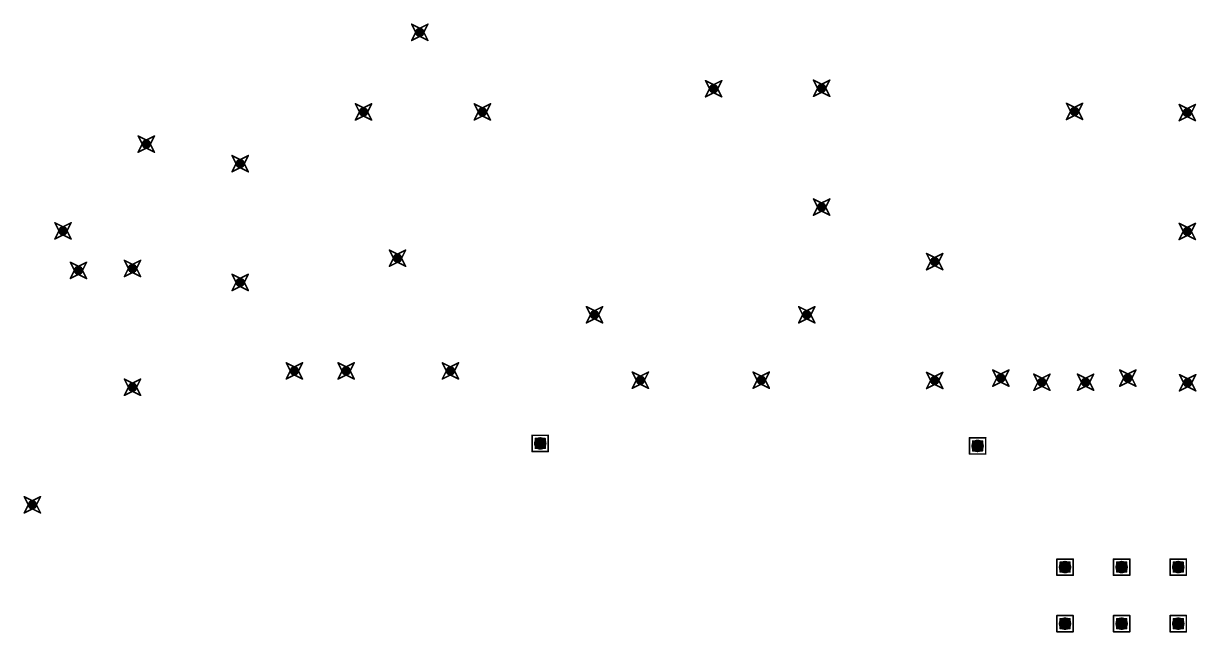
# Model space of a CAD drawing. Header units: millimetres. Extents: x -25 to 478, y -31 to 252.
# Drawn here: x 298.75 to 335.59, y 120.31 to 139.45 of the extents above; entities that cross this region are included whole.
import ezdxf

# ---------------------------------------------------------------- set-up
doc = ezdxf.new("R2010")
doc.units = ezdxf.units.MM
doc.layers.add('DrillDrawing', color=1, linetype='Continuous')
doc.layers.add('ViaHoleLayer', color=16, linetype='Continuous')

msp = doc.modelspace()

# ---------------------------------------------------------------- hatches: boundary and pattern name
at = {"layer": 'ViaHoleLayer'}
h = msp.add_hatch(color=16, dxfattribs=at)
edge = h.paths.add_edge_path()
edge.add_arc((311.195, 139.173), 0.15, 0, 360)
h = msp.add_hatch(color=16, dxfattribs=at)
edge = h.paths.add_edge_path()
edge.add_arc((320.425, 137.4), 0.15, 0, 360)
h = msp.add_hatch(color=16, dxfattribs=at)
edge = h.paths.add_edge_path()
edge.add_arc((323.817, 137.415), 0.15, 0, 360)
h = msp.add_hatch(color=16, dxfattribs=at)
edge = h.paths.add_edge_path()
edge.add_arc((309.428, 136.671), 0.15, 0, 360)
h = msp.add_hatch(color=16, dxfattribs=at)
edge = h.paths.add_edge_path()
edge.add_arc((313.162, 136.671), 0.15, 0, 360)
h = msp.add_hatch(color=16, dxfattribs=at)
edge = h.paths.add_edge_path()
edge.add_arc((331.762, 136.688), 0.15, 0, 360)
h = msp.add_hatch(color=16, dxfattribs=at)
edge = h.paths.add_edge_path()
edge.add_arc((335.303, 136.649), 0.15, 0, 360)
h = msp.add_hatch(color=16, dxfattribs=at)
edge = h.paths.add_edge_path()
edge.add_arc((302.606, 135.66), 0.15, 0, 360)
h = msp.add_hatch(color=16, dxfattribs=at)
edge = h.paths.add_edge_path()
edge.add_arc((305.554, 135.045), 0.15, 0, 360)
h = msp.add_hatch(color=16, dxfattribs=at)
edge = h.paths.add_edge_path()
edge.add_arc((323.817, 133.681), 0.15, 0, 360)
h = msp.add_hatch(color=16, dxfattribs=at)
edge = h.paths.add_edge_path()
edge.add_arc((299.989, 132.932), 0.15, 0, 360)
h = msp.add_hatch(color=16, dxfattribs=at)
edge = h.paths.add_edge_path()
edge.add_arc((335.303, 132.915), 0.15, 0, 360)
h = msp.add_hatch(color=16, dxfattribs=at)
edge = h.paths.add_edge_path()
edge.add_arc((310.496, 132.073), 0.15, 0, 360)
h = msp.add_hatch(color=16, dxfattribs=at)
edge = h.paths.add_edge_path()
edge.add_arc((327.368, 131.965), 0.15, 0, 360)
h = msp.add_hatch(color=16, dxfattribs=at)
edge = h.paths.add_edge_path()
edge.add_arc((300.474, 131.69), 0.15, 0, 360)
h = msp.add_hatch(color=16, dxfattribs=at)
edge = h.paths.add_edge_path()
edge.add_arc((302.172, 131.751), 0.15, 0, 360)
h = msp.add_hatch(color=16, dxfattribs=at)
edge = h.paths.add_edge_path()
edge.add_arc((305.554, 131.312), 0.15, 0, 360)
h = msp.add_hatch(color=16, dxfattribs=at)
edge = h.paths.add_edge_path()
edge.add_arc((316.684, 130.295), 0.15, 0, 360)
h = msp.add_hatch(color=16, dxfattribs=at)
edge = h.paths.add_edge_path()
edge.add_arc((323.35, 130.295), 0.15, 0, 360)
h = msp.add_hatch(color=16, dxfattribs=at)
edge = h.paths.add_edge_path()
edge.add_arc((307.256, 128.53), 0.15, 0, 360)
h = msp.add_hatch(color=16, dxfattribs=at)
edge = h.paths.add_edge_path()
edge.add_arc((308.882, 128.53), 0.15, 0, 360)
h = msp.add_hatch(color=16, dxfattribs=at)
edge = h.paths.add_edge_path()
edge.add_arc((312.158, 128.53), 0.15, 0, 360)
h = msp.add_hatch(color=16, dxfattribs=at)
edge = h.paths.add_edge_path()
edge.add_arc((318.124, 128.239), 0.15, 0, 360)
h = msp.add_hatch(color=16, dxfattribs=at)
edge = h.paths.add_edge_path()
edge.add_arc((321.921, 128.239), 0.15, 0, 360)
h = msp.add_hatch(color=16, dxfattribs=at)
edge = h.paths.add_edge_path()
edge.add_arc((327.368, 128.232), 0.15, 0, 360)
h = msp.add_hatch(color=16, dxfattribs=at)
edge = h.paths.add_edge_path()
edge.add_arc((329.446, 128.305), 0.15, 0, 360)
h = msp.add_hatch(color=16, dxfattribs=at)
edge = h.paths.add_edge_path()
edge.add_arc((330.736, 128.174), 0.15, 0, 360)
h = msp.add_hatch(color=16, dxfattribs=at)
edge = h.paths.add_edge_path()
edge.add_arc((332.108, 128.174), 0.15, 0, 360)
h = msp.add_hatch(color=16, dxfattribs=at)
edge = h.paths.add_edge_path()
edge.add_arc((333.434, 128.305), 0.15, 0, 360)
h = msp.add_hatch(color=16, dxfattribs=at)
edge = h.paths.add_edge_path()
edge.add_arc((335.313, 128.158), 0.15, 0, 360)
h = msp.add_hatch(color=16, dxfattribs=at)
edge = h.paths.add_edge_path()
edge.add_arc((302.172, 128.017), 0.15, 0, 360)
h = msp.add_hatch(color=16, dxfattribs=at)
edge = h.paths.add_edge_path()
edge.add_arc((314.978, 126.251), 0.2, 0, 360)
h = msp.add_hatch(color=16, dxfattribs=at)
edge = h.paths.add_edge_path()
edge.add_arc((328.716, 126.173), 0.2, 0, 360)
h = msp.add_hatch(color=16, dxfattribs=at)
edge = h.paths.add_edge_path()
edge.add_arc((299.027, 124.321), 0.15, 0, 360)
h = msp.add_hatch(color=16, dxfattribs=at)
edge = h.paths.add_edge_path()
edge.add_arc((331.462, 122.363), 0.2, 0, 360)
h = msp.add_hatch(color=16, dxfattribs=at)
edge = h.paths.add_edge_path()
edge.add_arc((333.24, 122.363), 0.2, 0, 360)
h = msp.add_hatch(color=16, dxfattribs=at)
edge = h.paths.add_edge_path()
edge.add_arc((335.018, 122.363), 0.2, 0, 360)
h = msp.add_hatch(color=16, dxfattribs=at)
edge = h.paths.add_edge_path()
edge.add_arc((331.462, 120.585), 0.2, 0, 360)
h = msp.add_hatch(color=16, dxfattribs=at)
edge = h.paths.add_edge_path()
edge.add_arc((333.24, 120.585), 0.2, 0, 360)
h = msp.add_hatch(color=16, dxfattribs=at)
edge = h.paths.add_edge_path()
edge.add_arc((335.018, 120.585), 0.2, 0, 360)

# ---------------------------------------------------------------- linework, layer by layer
at = {"layer": 'DrillDrawing', "const_width": 0.0508}
for points in [[(310.941, 139.427), (311.195, 139.3)], [(310.941, 139.427), (311.068, 139.173)], [(311.195, 139.3), (311.449, 139.427)], [(311.322, 139.173), (311.449, 139.427)], [(310.941, 138.919), (311.068, 139.173)], [(310.941, 138.919), (311.195, 139.046)], [(311.195, 139.046), (311.449, 138.919)], [(311.322, 139.173), (311.449, 138.919)], [(320.171, 137.654), (320.425, 137.527)], [(320.171, 137.654), (320.298, 137.4)], [(320.425, 137.527), (320.679, 137.654)], [(320.552, 137.4), (320.679, 137.654)], [(323.563, 137.669), (323.817, 137.542)], [(323.563, 137.669), (323.69, 137.415)], [(323.563, 137.161), (323.69, 137.415)], [(323.817, 137.542), (324.071, 137.669)], [(323.944, 137.415), (324.071, 137.669)], [(323.944, 137.415), (324.071, 137.161)], [(320.171, 137.146), (320.298, 137.4)], [(320.171, 137.146), (320.425, 137.273)], [(320.425, 137.273), (320.679, 137.146)], [(320.552, 137.4), (320.679, 137.146)], [(323.563, 137.161), (323.817, 137.288)], [(323.817, 137.288), (324.071, 137.161)], [(309.174, 136.925), (309.428, 136.798)], [(309.174, 136.925), (309.301, 136.671)], [(309.428, 136.798), (309.682, 136.925)], [(309.555, 136.671), (309.682, 136.925)], [(312.908, 136.925), (313.162, 136.798)], [(312.908, 136.925), (313.035, 136.671)], [(313.162, 136.798), (313.416, 136.925)], [(313.289, 136.671), (313.416, 136.925)], [(331.508, 136.942), (331.762, 136.815)], [(331.508, 136.942), (331.635, 136.688)], [(331.508, 136.434), (331.635, 136.688)], [(331.762, 136.815), (332.016, 136.942)], [(331.889, 136.688), (332.016, 136.942)], [(331.889, 136.688), (332.016, 136.434)], [(335.049, 136.903), (335.303, 136.776)], [(335.049, 136.903), (335.176, 136.649)], [(335.303, 136.776), (335.557, 136.903)], [(335.43, 136.649), (335.557, 136.903)], [(309.174, 136.417), (309.301, 136.671)], [(309.174, 136.417), (309.428, 136.544)], [(309.428, 136.544), (309.682, 136.417)], [(309.555, 136.671), (309.682, 136.417)], [(312.908, 136.417), (313.035, 136.671)], [(312.908, 136.417), (313.162, 136.544)], [(313.162, 136.544), (313.416, 136.417)], [(313.289, 136.671), (313.416, 136.417)], [(331.508, 136.434), (331.762, 136.561)], [(331.762, 136.561), (332.016, 136.434)], [(335.049, 136.395), (335.176, 136.649)], [(335.049, 136.395), (335.303, 136.522)], [(335.303, 136.522), (335.557, 136.395)], [(335.43, 136.649), (335.557, 136.395)], [(302.352, 135.914), (302.606, 135.787)], [(302.352, 135.914), (302.479, 135.66)], [(302.352, 135.406), (302.479, 135.66)], [(302.606, 135.787), (302.86, 135.914)], [(302.733, 135.66), (302.86, 135.914)], [(302.733, 135.66), (302.86, 135.406)], [(302.352, 135.406), (302.606, 135.533)], [(302.606, 135.533), (302.86, 135.406)], [(305.3, 135.299), (305.554, 135.172)], [(305.3, 135.299), (305.427, 135.045)], [(305.554, 135.172), (305.808, 135.299)], [(305.681, 135.045), (305.808, 135.299)], [(305.3, 134.791), (305.427, 135.045)], [(305.3, 134.791), (305.554, 134.918)], [(305.554, 134.918), (305.808, 134.791)], [(305.681, 135.045), (305.808, 134.791)], [(323.563, 133.935), (323.817, 133.808)], [(323.563, 133.935), (323.69, 133.681)], [(323.817, 133.808), (324.071, 133.935)], [(323.944, 133.681), (324.071, 133.935)], [(323.563, 133.427), (323.69, 133.681)], [(323.563, 133.427), (323.817, 133.554)], [(323.817, 133.554), (324.071, 133.427)], [(323.944, 133.681), (324.071, 133.427)], [(299.735, 133.186), (299.989, 133.059)], [(299.735, 133.186), (299.862, 132.932)], [(299.989, 133.059), (300.243, 133.186)], [(300.116, 132.932), (300.243, 133.186)], [(335.049, 133.169), (335.303, 133.042)], [(335.049, 133.169), (335.176, 132.915)], [(335.303, 133.042), (335.557, 133.169)], [(335.43, 132.915), (335.557, 133.169)], [(299.735, 132.678), (299.862, 132.932)], [(299.735, 132.678), (299.989, 132.805)], [(299.989, 132.805), (300.243, 132.678)], [(300.116, 132.932), (300.243, 132.678)], [(335.049, 132.661), (335.176, 132.915)], [(335.049, 132.661), (335.303, 132.788)], [(335.303, 132.788), (335.557, 132.661)], [(335.43, 132.915), (335.557, 132.661)], [(310.242, 132.327), (310.496, 132.2)], [(310.242, 132.327), (310.369, 132.073)], [(310.496, 132.2), (310.75, 132.327)], [(310.623, 132.073), (310.75, 132.327)], [(300.22, 131.944), (300.474, 131.817)], [(300.22, 131.944), (300.347, 131.69)], [(300.474, 131.817), (300.728, 131.944)], [(300.601, 131.69), (300.728, 131.944)], [(301.918, 132.005), (302.172, 131.878)], [(301.918, 132.005), (302.045, 131.751)], [(302.172, 131.878), (302.426, 132.005)], [(302.299, 131.751), (302.426, 132.005)], [(310.242, 131.819), (310.369, 132.073)], [(310.242, 131.819), (310.496, 131.946)], [(310.496, 131.946), (310.75, 131.819)], [(310.623, 132.073), (310.75, 131.819)], [(327.114, 132.219), (327.368, 132.092)], [(327.114, 132.219), (327.241, 131.965)], [(327.114, 131.711), (327.241, 131.965)], [(327.368, 132.092), (327.622, 132.219)], [(327.495, 131.965), (327.622, 132.219)], [(327.495, 131.965), (327.622, 131.711)], [(300.22, 131.436), (300.347, 131.69)], [(300.22, 131.436), (300.474, 131.563)], [(300.474, 131.563), (300.728, 131.436)], [(300.601, 131.69), (300.728, 131.436)], [(301.918, 131.497), (302.045, 131.751)], [(301.918, 131.497), (302.172, 131.624)], [(302.172, 131.624), (302.426, 131.497)], [(302.299, 131.751), (302.426, 131.497)], [(305.3, 131.566), (305.554, 131.439)], [(305.3, 131.566), (305.427, 131.312)], [(305.554, 131.439), (305.808, 131.566)], [(305.681, 131.312), (305.808, 131.566)], [(327.114, 131.711), (327.368, 131.838)], [(327.368, 131.838), (327.622, 131.711)], [(305.3, 131.058), (305.427, 131.312)], [(305.3, 131.058), (305.554, 131.185)], [(305.554, 131.185), (305.808, 131.058)], [(305.681, 131.312), (305.808, 131.058)], [(316.43, 130.549), (316.684, 130.422)], [(316.43, 130.549), (316.557, 130.295)], [(316.684, 130.422), (316.938, 130.549)], [(316.811, 130.295), (316.938, 130.549)], [(323.096, 130.549), (323.35, 130.422)], [(323.096, 130.549), (323.223, 130.295)], [(323.35, 130.422), (323.604, 130.549)], [(323.477, 130.295), (323.604, 130.549)], [(316.43, 130.041), (316.557, 130.295)], [(316.43, 130.041), (316.684, 130.168)], [(316.684, 130.168), (316.938, 130.041)], [(316.811, 130.295), (316.938, 130.041)], [(323.096, 130.041), (323.223, 130.295)], [(323.096, 130.041), (323.35, 130.168)], [(323.35, 130.168), (323.604, 130.041)], [(323.477, 130.295), (323.604, 130.041)], [(307.002, 128.784), (307.256, 128.657)], [(307.002, 128.784), (307.129, 128.53)], [(307.256, 128.657), (307.51, 128.784)], [(307.383, 128.53), (307.51, 128.784)], [(308.628, 128.784), (308.882, 128.657)], [(308.628, 128.784), (308.755, 128.53)], [(308.882, 128.657), (309.136, 128.784)], [(309.009, 128.53), (309.136, 128.784)], [(311.904, 128.784), (312.158, 128.657)], [(311.904, 128.784), (312.031, 128.53)], [(312.158, 128.657), (312.412, 128.784)], [(312.285, 128.53), (312.412, 128.784)], [(301.918, 128.271), (302.172, 128.144)], [(301.918, 128.271), (302.045, 128.017)], [(302.172, 128.144), (302.426, 128.271)], [(302.299, 128.017), (302.426, 128.271)], [(307.002, 128.276), (307.129, 128.53)], [(307.002, 128.276), (307.256, 128.403)], [(307.256, 128.403), (307.51, 128.276)], [(307.383, 128.53), (307.51, 128.276)], [(308.628, 128.276), (308.755, 128.53)], [(308.628, 128.276), (308.882, 128.403)], [(308.882, 128.403), (309.136, 128.276)], [(309.009, 128.53), (309.136, 128.276)], [(311.904, 128.276), (312.031, 128.53)], [(311.904, 128.276), (312.158, 128.403)], [(312.158, 128.403), (312.412, 128.276)], [(312.285, 128.53), (312.412, 128.276)], [(317.87, 128.493), (318.124, 128.366)], [(317.87, 128.493), (317.997, 128.239)], [(317.87, 127.985), (317.997, 128.239)], [(318.124, 128.366), (318.378, 128.493)], [(318.251, 128.239), (318.378, 128.493)], [(318.251, 128.239), (318.378, 127.985)], [(321.667, 128.493), (321.921, 128.366)], [(321.667, 128.493), (321.794, 128.239)], [(321.667, 127.985), (321.794, 128.239)], [(321.921, 128.366), (322.175, 128.493)], [(322.048, 128.239), (322.175, 128.493)], [(322.048, 128.239), (322.175, 127.985)], [(327.114, 128.486), (327.368, 128.359)], [(327.114, 128.486), (327.241, 128.232)], [(327.114, 127.978), (327.241, 128.232)], [(327.368, 128.359), (327.622, 128.486)], [(327.495, 128.232), (327.622, 128.486)], [(327.495, 128.232), (327.622, 127.978)], [(329.192, 128.559), (329.446, 128.432)], [(329.192, 128.559), (329.319, 128.305)], [(329.192, 128.051), (329.319, 128.305)], [(329.446, 128.432), (329.7, 128.559)], [(329.573, 128.305), (329.7, 128.559)], [(329.573, 128.305), (329.7, 128.051)], [(330.482, 128.428), (330.736, 128.301)], [(330.482, 128.428), (330.609, 128.174)], [(330.736, 128.301), (330.99, 128.428)], [(330.863, 128.174), (330.99, 128.428)], [(331.854, 128.428), (332.108, 128.301)], [(331.854, 128.428), (331.981, 128.174)], [(332.108, 128.301), (332.362, 128.428)], [(332.235, 128.174), (332.362, 128.428)], [(333.18, 128.559), (333.434, 128.432)], [(333.18, 128.559), (333.307, 128.305)], [(333.18, 128.051), (333.307, 128.305)], [(333.434, 128.432), (333.688, 128.559)], [(333.561, 128.305), (333.688, 128.559)], [(333.561, 128.305), (333.688, 128.051)], [(335.059, 128.412), (335.313, 128.285)], [(335.059, 128.412), (335.186, 128.158)], [(335.313, 128.285), (335.567, 128.412)], [(335.44, 128.158), (335.567, 128.412)], [(301.918, 127.763), (302.045, 128.017)], [(301.918, 127.763), (302.172, 127.89)], [(302.172, 127.89), (302.426, 127.763)], [(302.299, 128.017), (302.426, 127.763)], [(317.87, 127.985), (318.124, 128.112)], [(318.124, 128.112), (318.378, 127.985)], [(321.667, 127.985), (321.921, 128.112)], [(321.921, 128.112), (322.175, 127.985)], [(327.114, 127.978), (327.368, 128.105)], [(327.368, 128.105), (327.622, 127.978)], [(329.192, 128.051), (329.446, 128.178)], [(329.446, 128.178), (329.7, 128.051)], [(330.482, 127.92), (330.609, 128.174)], [(330.482, 127.92), (330.736, 128.047)], [(330.736, 128.047), (330.99, 127.92)], [(330.863, 128.174), (330.99, 127.92)], [(331.854, 127.92), (331.981, 128.174)], [(331.854, 127.92), (332.108, 128.047)], [(332.108, 128.047), (332.362, 127.92)], [(332.235, 128.174), (332.362, 127.92)], [(333.18, 128.051), (333.434, 128.178)], [(333.434, 128.178), (333.688, 128.051)], [(335.059, 127.904), (335.186, 128.158)], [(335.059, 127.904), (335.313, 128.031)], [(335.313, 128.031), (335.567, 127.904)], [(335.44, 128.158), (335.567, 127.904)], [(314.724, 126.505), (315.232, 126.505)], [(314.724, 125.997), (314.724, 126.505)], [(314.825, 126.404), (315.13, 126.404)], [(314.825, 126.099), (314.825, 126.404)], [(315.13, 126.099), (315.13, 126.404)], [(315.232, 125.997), (315.232, 126.505)], [(328.462, 126.427), (328.97, 126.427)], [(328.462, 125.919), (328.462, 126.427)], [(328.97, 125.919), (328.97, 126.427)], [(314.724, 125.997), (315.232, 125.997)], [(314.825, 126.099), (315.13, 126.099)], [(328.564, 126.326), (328.869, 126.326)], [(328.564, 126.021), (328.564, 126.326)], [(328.564, 126.021), (328.869, 126.021)], [(328.869, 126.021), (328.869, 126.326)], [(328.462, 125.919), (328.97, 125.919)], [(298.773, 124.575), (299.027, 124.448)], [(298.773, 124.575), (298.9, 124.321)], [(299.027, 124.448), (299.281, 124.575)], [(299.154, 124.321), (299.281, 124.575)], [(298.773, 124.067), (298.9, 124.321)], [(298.773, 124.067), (299.027, 124.194)], [(299.027, 124.194), (299.281, 124.067)], [(299.154, 124.321), (299.281, 124.067)], [(331.208, 122.617), (331.716, 122.617)], [(331.208, 122.109), (331.208, 122.617)], [(331.31, 122.516), (331.615, 122.516)], [(331.31, 122.211), (331.31, 122.516)], [(331.615, 122.211), (331.615, 122.516)], [(331.716, 122.109), (331.716, 122.617)], [(332.986, 122.617), (333.494, 122.617)], [(332.986, 122.109), (332.986, 122.617)], [(333.088, 122.516), (333.393, 122.516)], [(333.088, 122.211), (333.088, 122.516)], [(333.393, 122.211), (333.393, 122.516)], [(333.494, 122.109), (333.494, 122.617)], [(334.764, 122.617), (335.272, 122.617)], [(334.764, 122.109), (334.764, 122.617)], [(334.866, 122.516), (335.171, 122.516)], [(334.866, 122.211), (334.866, 122.516)], [(335.171, 122.211), (335.171, 122.516)], [(335.272, 122.109), (335.272, 122.617)], [(331.208, 122.109), (331.716, 122.109)], [(331.31, 122.211), (331.615, 122.211)], [(332.986, 122.109), (333.494, 122.109)], [(333.088, 122.211), (333.393, 122.211)], [(334.764, 122.109), (335.272, 122.109)], [(334.866, 122.211), (335.171, 122.211)], [(331.208, 120.839), (331.716, 120.839)], [(331.208, 120.331), (331.208, 120.839)], [(331.716, 120.331), (331.716, 120.839)], [(332.986, 120.839), (333.494, 120.839)], [(332.986, 120.331), (332.986, 120.839)], [(333.494, 120.331), (333.494, 120.839)], [(334.764, 120.839), (335.272, 120.839)], [(334.764, 120.331), (334.764, 120.839)], [(335.272, 120.331), (335.272, 120.839)], [(331.31, 120.738), (331.615, 120.738)], [(331.31, 120.433), (331.31, 120.738)], [(331.615, 120.433), (331.615, 120.738)], [(333.088, 120.738), (333.393, 120.738)], [(333.088, 120.433), (333.088, 120.738)], [(333.393, 120.433), (333.393, 120.738)], [(334.866, 120.738), (335.171, 120.738)], [(334.866, 120.433), (334.866, 120.738)], [(335.171, 120.433), (335.171, 120.738)], [(331.208, 120.331), (331.716, 120.331)], [(331.31, 120.433), (331.615, 120.433)], [(332.986, 120.331), (333.494, 120.331)], [(333.088, 120.433), (333.393, 120.433)], [(334.764, 120.331), (335.272, 120.331)], [(334.866, 120.433), (335.171, 120.433)]]:
    msp.add_lwpolyline(points, dxfattribs=at)
at = {"layer": 'DrillDrawing', "const_width": 0.0254}
for points in [[(310.928, 139.427, 1), (310.954, 139.427, 1)], [(310.928, 139.427, 1), (310.954, 139.427, 1)], [(311.182, 139.3, 1), (311.208, 139.3, 1)], [(311.182, 139.3, 1), (311.208, 139.3, 1)], [(311.436, 139.427, 1), (311.462, 139.427, 1)], [(311.436, 139.427, 1), (311.462, 139.427, 1)], [(310.928, 138.919, 1), (310.954, 138.919, 1)], [(310.928, 138.919, 1), (310.954, 138.919, 1)], [(311.055, 139.173, 1), (311.081, 139.173, 1)], [(311.055, 139.173, 1), (311.081, 139.173, 1)], [(311.182, 139.046, 1), (311.208, 139.046, 1)], [(311.182, 139.046, 1), (311.208, 139.046, 1)], [(311.309, 139.173, 1), (311.335, 139.173, 1)], [(311.309, 139.173, 1), (311.335, 139.173, 1)], [(311.436, 138.919, 1), (311.462, 138.919, 1)], [(311.436, 138.919, 1), (311.462, 138.919, 1)], [(320.159, 137.654, 1), (320.184, 137.654, 1)], [(320.159, 137.654, 1), (320.184, 137.654, 1)], [(320.413, 137.527, 1), (320.438, 137.527, 1)], [(320.413, 137.527, 1), (320.438, 137.527, 1)], [(320.667, 137.654, 1), (320.692, 137.654, 1)], [(320.667, 137.654, 1), (320.692, 137.654, 1)], [(323.55, 137.669, 1), (323.576, 137.669, 1)], [(323.55, 137.669, 1), (323.576, 137.669, 1)], [(323.677, 137.415, 1), (323.703, 137.415, 1)], [(323.677, 137.415, 1), (323.703, 137.415, 1)], [(323.804, 137.542, 1), (323.83, 137.542, 1)], [(323.804, 137.542, 1), (323.83, 137.542, 1)], [(323.931, 137.415, 1), (323.957, 137.415, 1)], [(323.931, 137.415, 1), (323.957, 137.415, 1)], [(324.058, 137.669, 1), (324.084, 137.669, 1)], [(324.058, 137.669, 1), (324.084, 137.669, 1)], [(320.159, 137.146, 1), (320.184, 137.146, 1)], [(320.159, 137.146, 1), (320.184, 137.146, 1)], [(320.286, 137.4, 1), (320.311, 137.4, 1)], [(320.286, 137.4, 1), (320.311, 137.4, 1)], [(320.413, 137.273, 1), (320.438, 137.273, 1)], [(320.413, 137.273, 1), (320.438, 137.273, 1)], [(320.54, 137.4, 1), (320.565, 137.4, 1)], [(320.54, 137.4, 1), (320.565, 137.4, 1)], [(320.667, 137.146, 1), (320.692, 137.146, 1)], [(320.667, 137.146, 1), (320.692, 137.146, 1)], [(323.55, 137.161, 1), (323.576, 137.161, 1)], [(323.55, 137.161, 1), (323.576, 137.161, 1)], [(323.804, 137.288, 1), (323.83, 137.288, 1)], [(323.804, 137.288, 1), (323.83, 137.288, 1)], [(324.058, 137.161, 1), (324.084, 137.161, 1)], [(324.058, 137.161, 1), (324.084, 137.161, 1)], [(309.161, 136.925, 1), (309.187, 136.925, 1)], [(309.161, 136.925, 1), (309.187, 136.925, 1)], [(309.415, 136.798, 1), (309.441, 136.798, 1)], [(309.415, 136.798, 1), (309.441, 136.798, 1)], [(309.669, 136.925, 1), (309.695, 136.925, 1)], [(309.669, 136.925, 1), (309.695, 136.925, 1)], [(312.895, 136.925, 1), (312.92, 136.925, 1)], [(312.895, 136.925, 1), (312.92, 136.925, 1)], [(313.149, 136.798, 1), (313.174, 136.798, 1)], [(313.149, 136.798, 1), (313.174, 136.798, 1)], [(313.403, 136.925, 1), (313.428, 136.925, 1)], [(313.403, 136.925, 1), (313.428, 136.925, 1)], [(331.495, 136.942, 1), (331.52, 136.942, 1)], [(331.495, 136.942, 1), (331.52, 136.942, 1)], [(331.622, 136.688, 1), (331.647, 136.688, 1)], [(331.622, 136.688, 1), (331.647, 136.688, 1)], [(331.749, 136.815, 1), (331.774, 136.815, 1)], [(331.749, 136.815, 1), (331.774, 136.815, 1)], [(331.876, 136.688, 1), (331.901, 136.688, 1)], [(331.876, 136.688, 1), (331.901, 136.688, 1)], [(332.003, 136.942, 1), (332.028, 136.942, 1)], [(332.003, 136.942, 1), (332.028, 136.942, 1)], [(335.036, 136.903, 1), (335.061, 136.903, 1)], [(335.036, 136.903, 1), (335.061, 136.903, 1)], [(335.29, 136.776, 1), (335.315, 136.776, 1)], [(335.29, 136.776, 1), (335.315, 136.776, 1)], [(335.544, 136.903, 1), (335.569, 136.903, 1)], [(335.544, 136.903, 1), (335.569, 136.903, 1)], [(309.161, 136.417, 1), (309.187, 136.417, 1)], [(309.161, 136.417, 1), (309.187, 136.417, 1)], [(309.288, 136.671, 1), (309.314, 136.671, 1)], [(309.288, 136.671, 1), (309.314, 136.671, 1)], [(309.415, 136.544, 1), (309.441, 136.544, 1)], [(309.415, 136.544, 1), (309.441, 136.544, 1)], [(309.542, 136.671, 1), (309.568, 136.671, 1)], [(309.542, 136.671, 1), (309.568, 136.671, 1)], [(309.669, 136.417, 1), (309.695, 136.417, 1)], [(309.669, 136.417, 1), (309.695, 136.417, 1)], [(312.895, 136.417, 1), (312.92, 136.417, 1)], [(312.895, 136.417, 1), (312.92, 136.417, 1)], [(313.022, 136.671, 1), (313.047, 136.671, 1)], [(313.022, 136.671, 1), (313.047, 136.671, 1)], [(313.149, 136.544, 1), (313.174, 136.544, 1)], [(313.149, 136.544, 1), (313.174, 136.544, 1)], [(313.276, 136.671, 1), (313.301, 136.671, 1)], [(313.276, 136.671, 1), (313.301, 136.671, 1)], [(313.403, 136.417, 1), (313.428, 136.417, 1)], [(313.403, 136.417, 1), (313.428, 136.417, 1)], [(331.495, 136.434, 1), (331.52, 136.434, 1)], [(331.495, 136.434, 1), (331.52, 136.434, 1)], [(331.749, 136.561, 1), (331.774, 136.561, 1)], [(331.749, 136.561, 1), (331.774, 136.561, 1)], [(332.003, 136.434, 1), (332.028, 136.434, 1)], [(332.003, 136.434, 1), (332.028, 136.434, 1)], [(335.036, 136.395, 1), (335.061, 136.395, 1)], [(335.036, 136.395, 1), (335.061, 136.395, 1)], [(335.163, 136.649, 1), (335.188, 136.649, 1)], [(335.163, 136.649, 1), (335.188, 136.649, 1)], [(335.29, 136.522, 1), (335.315, 136.522, 1)], [(335.29, 136.522, 1), (335.315, 136.522, 1)], [(335.417, 136.649, 1), (335.442, 136.649, 1)], [(335.417, 136.649, 1), (335.442, 136.649, 1)], [(335.544, 136.395, 1), (335.569, 136.395, 1)], [(335.544, 136.395, 1), (335.569, 136.395, 1)], [(302.339, 135.914, 1), (302.365, 135.914, 1)], [(302.339, 135.914, 1), (302.365, 135.914, 1)], [(302.466, 135.66, 1), (302.492, 135.66, 1)], [(302.466, 135.66, 1), (302.492, 135.66, 1)], [(302.593, 135.787, 1), (302.619, 135.787, 1)], [(302.593, 135.787, 1), (302.619, 135.787, 1)], [(302.72, 135.66, 1), (302.746, 135.66, 1)], [(302.72, 135.66, 1), (302.746, 135.66, 1)], [(302.847, 135.914, 1), (302.873, 135.914, 1)], [(302.847, 135.914, 1), (302.873, 135.914, 1)], [(302.339, 135.406, 1), (302.365, 135.406, 1)], [(302.339, 135.406, 1), (302.365, 135.406, 1)], [(302.593, 135.533, 1), (302.619, 135.533, 1)], [(302.593, 135.533, 1), (302.619, 135.533, 1)], [(302.847, 135.406, 1), (302.873, 135.406, 1)], [(302.847, 135.406, 1), (302.873, 135.406, 1)], [(305.288, 135.299, 1), (305.313, 135.299, 1)], [(305.288, 135.299, 1), (305.313, 135.299, 1)], [(305.796, 135.299, 1), (305.821, 135.299, 1)], [(305.796, 135.299, 1), (305.821, 135.299, 1)], [(305.415, 135.045, 1), (305.44, 135.045, 1)], [(305.415, 135.045, 1), (305.44, 135.045, 1)], [(305.542, 135.172, 1), (305.567, 135.172, 1)], [(305.542, 135.172, 1), (305.567, 135.172, 1)], [(305.542, 134.918, 1), (305.567, 134.918, 1)], [(305.542, 134.918, 1), (305.567, 134.918, 1)], [(305.669, 135.045, 1), (305.694, 135.045, 1)], [(305.669, 135.045, 1), (305.694, 135.045, 1)], [(305.288, 134.791, 1), (305.313, 134.791, 1)], [(305.288, 134.791, 1), (305.313, 134.791, 1)], [(305.796, 134.791, 1), (305.821, 134.791, 1)], [(305.796, 134.791, 1), (305.821, 134.791, 1)], [(323.55, 133.935, 1), (323.576, 133.935, 1)], [(323.55, 133.935, 1), (323.576, 133.935, 1)], [(323.804, 133.808, 1), (323.83, 133.808, 1)], [(323.804, 133.808, 1), (323.83, 133.808, 1)], [(324.058, 133.935, 1), (324.084, 133.935, 1)], [(324.058, 133.935, 1), (324.084, 133.935, 1)], [(323.55, 133.427, 1), (323.576, 133.427, 1)], [(323.55, 133.427, 1), (323.576, 133.427, 1)], [(323.677, 133.681, 1), (323.703, 133.681, 1)], [(323.677, 133.681, 1), (323.703, 133.681, 1)], [(323.804, 133.554, 1), (323.83, 133.554, 1)], [(323.804, 133.554, 1), (323.83, 133.554, 1)], [(323.931, 133.681, 1), (323.957, 133.681, 1)], [(323.931, 133.681, 1), (323.957, 133.681, 1)], [(324.058, 133.427, 1), (324.084, 133.427, 1)], [(324.058, 133.427, 1), (324.084, 133.427, 1)], [(299.723, 133.186, 1), (299.748, 133.186, 1)], [(299.723, 133.186, 1), (299.748, 133.186, 1)], [(299.977, 133.059, 1), (300.002, 133.059, 1)], [(299.977, 133.059, 1), (300.002, 133.059, 1)], [(300.231, 133.186, 1), (300.256, 133.186, 1)], [(300.231, 133.186, 1), (300.256, 133.186, 1)], [(335.036, 133.169, 1), (335.061, 133.169, 1)], [(335.036, 133.169, 1), (335.061, 133.169, 1)], [(335.29, 133.042, 1), (335.315, 133.042, 1)], [(335.29, 133.042, 1), (335.315, 133.042, 1)], [(335.544, 133.169, 1), (335.569, 133.169, 1)], [(335.544, 133.169, 1), (335.569, 133.169, 1)], [(299.723, 132.678, 1), (299.748, 132.678, 1)], [(299.723, 132.678, 1), (299.748, 132.678, 1)], [(299.85, 132.932, 1), (299.875, 132.932, 1)], [(299.85, 132.932, 1), (299.875, 132.932, 1)], [(299.977, 132.805, 1), (300.002, 132.805, 1)], [(299.977, 132.805, 1), (300.002, 132.805, 1)], [(300.104, 132.932, 1), (300.129, 132.932, 1)], [(300.104, 132.932, 1), (300.129, 132.932, 1)], [(300.231, 132.678, 1), (300.256, 132.678, 1)], [(300.231, 132.678, 1), (300.256, 132.678, 1)], [(335.036, 132.661, 1), (335.061, 132.661, 1)], [(335.036, 132.661, 1), (335.061, 132.661, 1)], [(335.163, 132.915, 1), (335.188, 132.915, 1)], [(335.163, 132.915, 1), (335.188, 132.915, 1)], [(335.29, 132.788, 1), (335.315, 132.788, 1)], [(335.29, 132.788, 1), (335.315, 132.788, 1)], [(335.417, 132.915, 1), (335.442, 132.915, 1)], [(335.417, 132.915, 1), (335.442, 132.915, 1)], [(335.544, 132.661, 1), (335.569, 132.661, 1)], [(335.544, 132.661, 1), (335.569, 132.661, 1)], [(310.229, 132.327, 1), (310.254, 132.327, 1)], [(310.229, 132.327, 1), (310.254, 132.327, 1)], [(310.737, 132.327, 1), (310.762, 132.327, 1)], [(310.737, 132.327, 1), (310.762, 132.327, 1)], [(300.208, 131.944, 1), (300.233, 131.944, 1)], [(300.208, 131.944, 1), (300.233, 131.944, 1)], [(300.716, 131.944, 1), (300.741, 131.944, 1)], [(300.716, 131.944, 1), (300.741, 131.944, 1)], [(301.905, 132.005, 1), (301.931, 132.005, 1)], [(301.905, 132.005, 1), (301.931, 132.005, 1)], [(302.413, 132.005, 1), (302.439, 132.005, 1)], [(302.413, 132.005, 1), (302.439, 132.005, 1)], [(310.356, 132.073, 1), (310.381, 132.073, 1)], [(310.356, 132.073, 1), (310.381, 132.073, 1)], [(310.483, 132.2, 1), (310.508, 132.2, 1)], [(310.483, 132.2, 1), (310.508, 132.2, 1)], [(310.483, 131.946, 1), (310.508, 131.946, 1)], [(310.483, 131.946, 1), (310.508, 131.946, 1)], [(310.61, 132.073, 1), (310.635, 132.073, 1)], [(310.61, 132.073, 1), (310.635, 132.073, 1)], [(327.101, 132.219, 1), (327.127, 132.219, 1)], [(327.101, 132.219, 1), (327.127, 132.219, 1)], [(327.228, 131.965, 1), (327.254, 131.965, 1)], [(327.228, 131.965, 1), (327.254, 131.965, 1)], [(327.355, 132.092, 1), (327.381, 132.092, 1)], [(327.355, 132.092, 1), (327.381, 132.092, 1)], [(327.482, 131.965, 1), (327.508, 131.965, 1)], [(327.482, 131.965, 1), (327.508, 131.965, 1)], [(327.609, 132.219, 1), (327.635, 132.219, 1)], [(327.609, 132.219, 1), (327.635, 132.219, 1)], [(300.335, 131.69, 1), (300.36, 131.69, 1)], [(300.335, 131.69, 1), (300.36, 131.69, 1)], [(300.462, 131.817, 1), (300.487, 131.817, 1)], [(300.462, 131.817, 1), (300.487, 131.817, 1)], [(300.462, 131.563, 1), (300.487, 131.563, 1)], [(300.462, 131.563, 1), (300.487, 131.563, 1)], [(300.589, 131.69, 1), (300.614, 131.69, 1)], [(300.589, 131.69, 1), (300.614, 131.69, 1)], [(302.032, 131.751, 1), (302.058, 131.751, 1)], [(302.032, 131.751, 1), (302.058, 131.751, 1)], [(302.159, 131.878, 1), (302.185, 131.878, 1)], [(302.159, 131.878, 1), (302.185, 131.878, 1)], [(302.159, 131.624, 1), (302.185, 131.624, 1)], [(302.159, 131.624, 1), (302.185, 131.624, 1)], [(302.286, 131.751, 1), (302.312, 131.751, 1)], [(302.286, 131.751, 1), (302.312, 131.751, 1)], [(305.288, 131.566, 1), (305.313, 131.566, 1)], [(305.288, 131.566, 1), (305.313, 131.566, 1)], [(305.796, 131.566, 1), (305.821, 131.566, 1)], [(305.796, 131.566, 1), (305.821, 131.566, 1)], [(310.229, 131.819, 1), (310.254, 131.819, 1)], [(310.229, 131.819, 1), (310.254, 131.819, 1)], [(310.737, 131.819, 1), (310.762, 131.819, 1)], [(310.737, 131.819, 1), (310.762, 131.819, 1)], [(327.101, 131.711, 1), (327.127, 131.711, 1)], [(327.101, 131.711, 1), (327.127, 131.711, 1)], [(327.355, 131.838, 1), (327.381, 131.838, 1)], [(327.355, 131.838, 1), (327.381, 131.838, 1)], [(327.609, 131.711, 1), (327.635, 131.711, 1)], [(327.609, 131.711, 1), (327.635, 131.711, 1)], [(300.208, 131.436, 1), (300.233, 131.436, 1)], [(300.208, 131.436, 1), (300.233, 131.436, 1)], [(300.716, 131.436, 1), (300.741, 131.436, 1)], [(300.716, 131.436, 1), (300.741, 131.436, 1)], [(301.905, 131.497, 1), (301.931, 131.497, 1)], [(301.905, 131.497, 1), (301.931, 131.497, 1)], [(302.413, 131.497, 1), (302.439, 131.497, 1)], [(302.413, 131.497, 1), (302.439, 131.497, 1)], [(305.415, 131.312, 1), (305.44, 131.312, 1)], [(305.415, 131.312, 1), (305.44, 131.312, 1)], [(305.542, 131.439, 1), (305.567, 131.439, 1)], [(305.542, 131.439, 1), (305.567, 131.439, 1)], [(305.542, 131.185, 1), (305.567, 131.185, 1)], [(305.542, 131.185, 1), (305.567, 131.185, 1)], [(305.669, 131.312, 1), (305.694, 131.312, 1)], [(305.669, 131.312, 1), (305.694, 131.312, 1)], [(305.288, 131.058, 1), (305.313, 131.058, 1)], [(305.288, 131.058, 1), (305.313, 131.058, 1)], [(305.796, 131.058, 1), (305.821, 131.058, 1)], [(305.796, 131.058, 1), (305.821, 131.058, 1)], [(316.417, 130.549, 1), (316.442, 130.549, 1)], [(316.417, 130.549, 1), (316.442, 130.549, 1)], [(316.671, 130.422, 1), (316.696, 130.422, 1)], [(316.671, 130.422, 1), (316.696, 130.422, 1)], [(316.925, 130.549, 1), (316.95, 130.549, 1)], [(316.925, 130.549, 1), (316.95, 130.549, 1)], [(323.084, 130.549, 1), (323.109, 130.549, 1)], [(323.084, 130.549, 1), (323.109, 130.549, 1)], [(323.338, 130.422, 1), (323.363, 130.422, 1)], [(323.338, 130.422, 1), (323.363, 130.422, 1)], [(323.592, 130.549, 1), (323.617, 130.549, 1)], [(323.592, 130.549, 1), (323.617, 130.549, 1)], [(316.417, 130.041, 1), (316.442, 130.041, 1)], [(316.417, 130.041, 1), (316.442, 130.041, 1)], [(316.544, 130.295, 1), (316.569, 130.295, 1)], [(316.544, 130.295, 1), (316.569, 130.295, 1)], [(316.671, 130.168, 1), (316.696, 130.168, 1)], [(316.671, 130.168, 1), (316.696, 130.168, 1)], [(316.798, 130.295, 1), (316.823, 130.295, 1)], [(316.798, 130.295, 1), (316.823, 130.295, 1)], [(316.925, 130.041, 1), (316.95, 130.041, 1)], [(316.925, 130.041, 1), (316.95, 130.041, 1)], [(323.084, 130.041, 1), (323.109, 130.041, 1)], [(323.084, 130.041, 1), (323.109, 130.041, 1)], [(323.211, 130.295, 1), (323.236, 130.295, 1)], [(323.211, 130.295, 1), (323.236, 130.295, 1)], [(323.338, 130.168, 1), (323.363, 130.168, 1)], [(323.338, 130.168, 1), (323.363, 130.168, 1)], [(323.465, 130.295, 1), (323.49, 130.295, 1)], [(323.465, 130.295, 1), (323.49, 130.295, 1)], [(323.592, 130.041, 1), (323.617, 130.041, 1)], [(323.592, 130.041, 1), (323.617, 130.041, 1)], [(306.99, 128.784, 1), (307.015, 128.784, 1)], [(306.99, 128.784, 1), (307.015, 128.784, 1)], [(307.244, 128.657, 1), (307.269, 128.657, 1)], [(307.244, 128.657, 1), (307.269, 128.657, 1)], [(307.498, 128.784, 1), (307.523, 128.784, 1)], [(307.498, 128.784, 1), (307.523, 128.784, 1)], [(308.615, 128.784, 1), (308.641, 128.784, 1)], [(308.615, 128.784, 1), (308.641, 128.784, 1)], [(308.869, 128.657, 1), (308.895, 128.657, 1)], [(308.869, 128.657, 1), (308.895, 128.657, 1)], [(309.123, 128.784, 1), (309.149, 128.784, 1)], [(309.123, 128.784, 1), (309.149, 128.784, 1)], [(311.892, 128.784, 1), (311.917, 128.784, 1)], [(311.892, 128.784, 1), (311.917, 128.784, 1)], [(312.146, 128.657, 1), (312.171, 128.657, 1)], [(312.146, 128.657, 1), (312.171, 128.657, 1)], [(312.4, 128.784, 1), (312.425, 128.784, 1)], [(312.4, 128.784, 1), (312.425, 128.784, 1)], [(301.905, 128.271, 1), (301.931, 128.271, 1)], [(301.905, 128.271, 1), (301.931, 128.271, 1)], [(302.413, 128.271, 1), (302.439, 128.271, 1)], [(302.413, 128.271, 1), (302.439, 128.271, 1)], [(306.99, 128.276, 1), (307.015, 128.276, 1)], [(306.99, 128.276, 1), (307.015, 128.276, 1)], [(307.117, 128.53, 1), (307.142, 128.53, 1)], [(307.117, 128.53, 1), (307.142, 128.53, 1)], [(307.244, 128.403, 1), (307.269, 128.403, 1)], [(307.244, 128.403, 1), (307.269, 128.403, 1)], [(307.371, 128.53, 1), (307.396, 128.53, 1)], [(307.371, 128.53, 1), (307.396, 128.53, 1)], [(307.498, 128.276, 1), (307.523, 128.276, 1)], [(307.498, 128.276, 1), (307.523, 128.276, 1)], [(308.615, 128.276, 1), (308.641, 128.276, 1)], [(308.615, 128.276, 1), (308.641, 128.276, 1)], [(308.742, 128.53, 1), (308.768, 128.53, 1)], [(308.742, 128.53, 1), (308.768, 128.53, 1)], [(308.869, 128.403, 1), (308.895, 128.403, 1)], [(308.869, 128.403, 1), (308.895, 128.403, 1)], [(308.996, 128.53, 1), (309.022, 128.53, 1)], [(308.996, 128.53, 1), (309.022, 128.53, 1)], [(309.123, 128.276, 1), (309.149, 128.276, 1)], [(309.123, 128.276, 1), (309.149, 128.276, 1)], [(311.892, 128.276, 1), (311.917, 128.276, 1)], [(311.892, 128.276, 1), (311.917, 128.276, 1)], [(312.019, 128.53, 1), (312.044, 128.53, 1)], [(312.019, 128.53, 1), (312.044, 128.53, 1)], [(312.146, 128.403, 1), (312.171, 128.403, 1)], [(312.146, 128.403, 1), (312.171, 128.403, 1)], [(312.273, 128.53, 1), (312.298, 128.53, 1)], [(312.273, 128.53, 1), (312.298, 128.53, 1)], [(312.4, 128.276, 1), (312.425, 128.276, 1)], [(312.4, 128.276, 1), (312.425, 128.276, 1)], [(317.857, 128.493, 1), (317.882, 128.493, 1)], [(317.857, 128.493, 1), (317.882, 128.493, 1)], [(317.984, 128.239, 1), (318.009, 128.239, 1)], [(317.984, 128.239, 1), (318.009, 128.239, 1)], [(318.111, 128.366, 1), (318.136, 128.366, 1)], [(318.111, 128.366, 1), (318.136, 128.366, 1)], [(318.238, 128.239, 1), (318.263, 128.239, 1)], [(318.238, 128.239, 1), (318.263, 128.239, 1)], [(318.365, 128.493, 1), (318.39, 128.493, 1)], [(318.365, 128.493, 1), (318.39, 128.493, 1)], [(321.654, 128.493, 1), (321.679, 128.493, 1)], [(321.654, 128.493, 1), (321.679, 128.493, 1)], [(321.781, 128.239, 1), (321.806, 128.239, 1)], [(321.781, 128.239, 1), (321.806, 128.239, 1)], [(321.908, 128.366, 1), (321.933, 128.366, 1)], [(321.908, 128.366, 1), (321.933, 128.366, 1)], [(322.035, 128.239, 1), (322.06, 128.239, 1)], [(322.035, 128.239, 1), (322.06, 128.239, 1)], [(322.162, 128.493, 1), (322.187, 128.493, 1)], [(322.162, 128.493, 1), (322.187, 128.493, 1)], [(327.101, 128.486, 1), (327.127, 128.486, 1)], [(327.101, 128.486, 1), (327.127, 128.486, 1)], [(327.228, 128.232, 1), (327.254, 128.232, 1)], [(327.228, 128.232, 1), (327.254, 128.232, 1)], [(327.355, 128.359, 1), (327.381, 128.359, 1)], [(327.355, 128.359, 1), (327.381, 128.359, 1)], [(327.482, 128.232, 1), (327.508, 128.232, 1)], [(327.482, 128.232, 1), (327.508, 128.232, 1)], [(327.609, 128.486, 1), (327.635, 128.486, 1)], [(327.609, 128.486, 1), (327.635, 128.486, 1)], [(329.179, 128.559, 1), (329.204, 128.559, 1)], [(329.179, 128.559, 1), (329.204, 128.559, 1)], [(329.306, 128.305, 1), (329.331, 128.305, 1)], [(329.306, 128.305, 1), (329.331, 128.305, 1)], [(329.433, 128.432, 1), (329.458, 128.432, 1)], [(329.433, 128.432, 1), (329.458, 128.432, 1)], [(329.56, 128.305, 1), (329.585, 128.305, 1)], [(329.56, 128.305, 1), (329.585, 128.305, 1)], [(329.687, 128.559, 1), (329.712, 128.559, 1)], [(329.687, 128.559, 1), (329.712, 128.559, 1)], [(330.469, 128.428, 1), (330.495, 128.428, 1)], [(330.469, 128.428, 1), (330.495, 128.428, 1)], [(330.723, 128.301, 1), (330.749, 128.301, 1)], [(330.723, 128.301, 1), (330.749, 128.301, 1)], [(330.977, 128.428, 1), (331.003, 128.428, 1)], [(330.977, 128.428, 1), (331.003, 128.428, 1)], [(331.841, 128.428, 1), (331.866, 128.428, 1)], [(331.841, 128.428, 1), (331.866, 128.428, 1)], [(332.095, 128.301, 1), (332.12, 128.301, 1)], [(332.095, 128.301, 1), (332.12, 128.301, 1)], [(332.349, 128.428, 1), (332.374, 128.428, 1)], [(332.349, 128.428, 1), (332.374, 128.428, 1)], [(333.167, 128.559, 1), (333.192, 128.559, 1)], [(333.167, 128.559, 1), (333.192, 128.559, 1)], [(333.294, 128.305, 1), (333.319, 128.305, 1)], [(333.294, 128.305, 1), (333.319, 128.305, 1)], [(333.421, 128.432, 1), (333.446, 128.432, 1)], [(333.421, 128.432, 1), (333.446, 128.432, 1)], [(333.548, 128.305, 1), (333.573, 128.305, 1)], [(333.548, 128.305, 1), (333.573, 128.305, 1)], [(333.675, 128.559, 1), (333.7, 128.559, 1)], [(333.675, 128.559, 1), (333.7, 128.559, 1)], [(335.046, 128.412, 1), (335.072, 128.412, 1)], [(335.046, 128.412, 1), (335.072, 128.412, 1)], [(335.3, 128.285, 1), (335.326, 128.285, 1)], [(335.3, 128.285, 1), (335.326, 128.285, 1)], [(335.554, 128.412, 1), (335.58, 128.412, 1)], [(335.554, 128.412, 1), (335.58, 128.412, 1)], [(302.032, 128.017, 1), (302.058, 128.017, 1)], [(302.032, 128.017, 1), (302.058, 128.017, 1)], [(302.159, 128.144, 1), (302.185, 128.144, 1)], [(302.159, 128.144, 1), (302.185, 128.144, 1)], [(302.159, 127.89, 1), (302.185, 127.89, 1)], [(302.159, 127.89, 1), (302.185, 127.89, 1)], [(302.286, 128.017, 1), (302.312, 128.017, 1)], [(302.286, 128.017, 1), (302.312, 128.017, 1)], [(317.857, 127.985, 1), (317.882, 127.985, 1)], [(317.857, 127.985, 1), (317.882, 127.985, 1)], [(318.111, 128.112, 1), (318.136, 128.112, 1)], [(318.111, 128.112, 1), (318.136, 128.112, 1)], [(318.365, 127.985, 1), (318.39, 127.985, 1)], [(318.365, 127.985, 1), (318.39, 127.985, 1)], [(321.654, 127.985, 1), (321.679, 127.985, 1)], [(321.654, 127.985, 1), (321.679, 127.985, 1)], [(321.908, 128.112, 1), (321.933, 128.112, 1)], [(321.908, 128.112, 1), (321.933, 128.112, 1)], [(322.162, 127.985, 1), (322.187, 127.985, 1)], [(322.162, 127.985, 1), (322.187, 127.985, 1)], [(327.101, 127.978, 1), (327.127, 127.978, 1)], [(327.101, 127.978, 1), (327.127, 127.978, 1)], [(327.355, 128.105, 1), (327.381, 128.105, 1)], [(327.355, 128.105, 1), (327.381, 128.105, 1)], [(327.609, 127.978, 1), (327.635, 127.978, 1)], [(327.609, 127.978, 1), (327.635, 127.978, 1)], [(329.179, 128.051, 1), (329.204, 128.051, 1)], [(329.179, 128.051, 1), (329.204, 128.051, 1)], [(329.433, 128.178, 1), (329.458, 128.178, 1)], [(329.433, 128.178, 1), (329.458, 128.178, 1)], [(329.687, 128.051, 1), (329.712, 128.051, 1)], [(329.687, 128.051, 1), (329.712, 128.051, 1)], [(330.469, 127.92, 1), (330.495, 127.92, 1)], [(330.469, 127.92, 1), (330.495, 127.92, 1)], [(330.596, 128.174, 1), (330.622, 128.174, 1)], [(330.596, 128.174, 1), (330.622, 128.174, 1)], [(330.723, 128.047, 1), (330.749, 128.047, 1)], [(330.723, 128.047, 1), (330.749, 128.047, 1)], [(330.85, 128.174, 1), (330.876, 128.174, 1)], [(330.85, 128.174, 1), (330.876, 128.174, 1)], [(330.977, 127.92, 1), (331.003, 127.92, 1)], [(330.977, 127.92, 1), (331.003, 127.92, 1)], [(331.841, 127.92, 1), (331.866, 127.92, 1)], [(331.841, 127.92, 1), (331.866, 127.92, 1)], [(331.968, 128.174, 1), (331.993, 128.174, 1)], [(331.968, 128.174, 1), (331.993, 128.174, 1)], [(332.095, 128.047, 1), (332.12, 128.047, 1)], [(332.095, 128.047, 1), (332.12, 128.047, 1)], [(332.222, 128.174, 1), (332.247, 128.174, 1)], [(332.222, 128.174, 1), (332.247, 128.174, 1)], [(332.349, 127.92, 1), (332.374, 127.92, 1)], [(332.349, 127.92, 1), (332.374, 127.92, 1)], [(333.167, 128.051, 1), (333.192, 128.051, 1)], [(333.167, 128.051, 1), (333.192, 128.051, 1)], [(333.421, 128.178, 1), (333.446, 128.178, 1)], [(333.421, 128.178, 1), (333.446, 128.178, 1)], [(333.675, 128.051, 1), (333.7, 128.051, 1)], [(333.675, 128.051, 1), (333.7, 128.051, 1)], [(335.046, 127.904, 1), (335.072, 127.904, 1)], [(335.046, 127.904, 1), (335.072, 127.904, 1)], [(335.173, 128.158, 1), (335.199, 128.158, 1)], [(335.173, 128.158, 1), (335.199, 128.158, 1)], [(335.3, 128.031, 1), (335.326, 128.031, 1)], [(335.3, 128.031, 1), (335.326, 128.031, 1)], [(335.427, 128.158, 1), (335.453, 128.158, 1)], [(335.427, 128.158, 1), (335.453, 128.158, 1)], [(335.554, 127.904, 1), (335.58, 127.904, 1)], [(335.554, 127.904, 1), (335.58, 127.904, 1)], [(301.905, 127.763, 1), (301.931, 127.763, 1)], [(301.905, 127.763, 1), (301.931, 127.763, 1)], [(302.413, 127.763, 1), (302.439, 127.763, 1)], [(302.413, 127.763, 1), (302.439, 127.763, 1)], [(314.711, 126.505, 1), (314.737, 126.505, 1)], [(314.711, 126.505, 1), (314.737, 126.505, 1)], [(314.813, 126.404, 1), (314.838, 126.404, 1)], [(314.813, 126.404, 1), (314.838, 126.404, 1)], [(315.118, 126.404, 1), (315.143, 126.404, 1)], [(315.118, 126.404, 1), (315.143, 126.404, 1)], [(315.219, 126.505, 1), (315.245, 126.505, 1)], [(315.219, 126.505, 1), (315.245, 126.505, 1)], [(328.45, 126.427, 1), (328.475, 126.427, 1)], [(328.45, 126.427, 1), (328.475, 126.427, 1)], [(328.958, 126.427, 1), (328.983, 126.427, 1)], [(328.958, 126.427, 1), (328.983, 126.427, 1)], [(314.711, 125.997, 1), (314.737, 125.997, 1)], [(314.711, 125.997, 1), (314.737, 125.997, 1)], [(314.813, 126.099, 1), (314.838, 126.099, 1)], [(314.813, 126.099, 1), (314.838, 126.099, 1)], [(315.118, 126.099, 1), (315.143, 126.099, 1)], [(315.118, 126.099, 1), (315.143, 126.099, 1)], [(315.219, 125.997, 1), (315.245, 125.997, 1)], [(315.219, 125.997, 1), (315.245, 125.997, 1)], [(328.551, 126.326, 1), (328.577, 126.326, 1)], [(328.551, 126.326, 1), (328.577, 126.326, 1)], [(328.551, 126.021, 1), (328.577, 126.021, 1)], [(328.551, 126.021, 1), (328.577, 126.021, 1)], [(328.856, 126.326, 1), (328.881, 126.326, 1)], [(328.856, 126.326, 1), (328.881, 126.326, 1)], [(328.856, 126.021, 1), (328.881, 126.021, 1)], [(328.856, 126.021, 1), (328.881, 126.021, 1)], [(328.45, 125.919, 1), (328.475, 125.919, 1)], [(328.45, 125.919, 1), (328.475, 125.919, 1)], [(328.958, 125.919, 1), (328.983, 125.919, 1)], [(328.958, 125.919, 1), (328.983, 125.919, 1)], [(298.76, 124.575, 1), (298.785, 124.575, 1)], [(298.76, 124.575, 1), (298.785, 124.575, 1)], [(299.268, 124.575, 1), (299.293, 124.575, 1)], [(299.268, 124.575, 1), (299.293, 124.575, 1)], [(298.887, 124.321, 1), (298.912, 124.321, 1)], [(298.887, 124.321, 1), (298.912, 124.321, 1)], [(299.014, 124.448, 1), (299.039, 124.448, 1)], [(299.014, 124.448, 1), (299.039, 124.448, 1)], [(299.014, 124.194, 1), (299.039, 124.194, 1)], [(299.014, 124.194, 1), (299.039, 124.194, 1)], [(299.141, 124.321, 1), (299.166, 124.321, 1)], [(299.141, 124.321, 1), (299.166, 124.321, 1)], [(298.76, 124.067, 1), (298.785, 124.067, 1)], [(298.76, 124.067, 1), (298.785, 124.067, 1)], [(299.268, 124.067, 1), (299.293, 124.067, 1)], [(299.268, 124.067, 1), (299.293, 124.067, 1)], [(331.196, 122.617, 1), (331.221, 122.617, 1)], [(331.196, 122.617, 1), (331.221, 122.617, 1)], [(331.297, 122.516, 1), (331.323, 122.516, 1)], [(331.297, 122.516, 1), (331.323, 122.516, 1)], [(331.602, 122.516, 1), (331.628, 122.516, 1)], [(331.602, 122.516, 1), (331.628, 122.516, 1)], [(331.704, 122.617, 1), (331.729, 122.617, 1)], [(331.704, 122.617, 1), (331.729, 122.617, 1)], [(332.974, 122.617, 1), (332.999, 122.617, 1)], [(332.974, 122.617, 1), (332.999, 122.617, 1)], [(333.075, 122.516, 1), (333.101, 122.516, 1)], [(333.075, 122.516, 1), (333.101, 122.516, 1)], [(333.38, 122.516, 1), (333.406, 122.516, 1)], [(333.38, 122.516, 1), (333.406, 122.516, 1)], [(333.482, 122.617, 1), (333.507, 122.617, 1)], [(333.482, 122.617, 1), (333.507, 122.617, 1)], [(334.752, 122.617, 1), (334.777, 122.617, 1)], [(334.752, 122.617, 1), (334.777, 122.617, 1)], [(334.853, 122.516, 1), (334.879, 122.516, 1)], [(334.853, 122.516, 1), (334.879, 122.516, 1)], [(335.158, 122.516, 1), (335.184, 122.516, 1)], [(335.158, 122.516, 1), (335.184, 122.516, 1)], [(335.26, 122.617, 1), (335.285, 122.617, 1)], [(335.26, 122.617, 1), (335.285, 122.617, 1)], [(331.196, 122.109, 1), (331.221, 122.109, 1)], [(331.196, 122.109, 1), (331.221, 122.109, 1)], [(331.297, 122.211, 1), (331.323, 122.211, 1)], [(331.297, 122.211, 1), (331.323, 122.211, 1)], [(331.602, 122.211, 1), (331.628, 122.211, 1)], [(331.602, 122.211, 1), (331.628, 122.211, 1)], [(331.704, 122.109, 1), (331.729, 122.109, 1)], [(331.704, 122.109, 1), (331.729, 122.109, 1)], [(332.974, 122.109, 1), (332.999, 122.109, 1)], [(332.974, 122.109, 1), (332.999, 122.109, 1)], [(333.075, 122.211, 1), (333.101, 122.211, 1)], [(333.075, 122.211, 1), (333.101, 122.211, 1)], [(333.38, 122.211, 1), (333.406, 122.211, 1)], [(333.38, 122.211, 1), (333.406, 122.211, 1)], [(333.482, 122.109, 1), (333.507, 122.109, 1)], [(333.482, 122.109, 1), (333.507, 122.109, 1)], [(334.752, 122.109, 1), (334.777, 122.109, 1)], [(334.752, 122.109, 1), (334.777, 122.109, 1)], [(334.853, 122.211, 1), (334.879, 122.211, 1)], [(334.853, 122.211, 1), (334.879, 122.211, 1)], [(335.158, 122.211, 1), (335.184, 122.211, 1)], [(335.158, 122.211, 1), (335.184, 122.211, 1)], [(335.26, 122.109, 1), (335.285, 122.109, 1)], [(335.26, 122.109, 1), (335.285, 122.109, 1)], [(331.196, 120.839, 1), (331.221, 120.839, 1)], [(331.196, 120.839, 1), (331.221, 120.839, 1)], [(331.704, 120.839, 1), (331.729, 120.839, 1)], [(331.704, 120.839, 1), (331.729, 120.839, 1)], [(332.974, 120.839, 1), (332.999, 120.839, 1)], [(332.974, 120.839, 1), (332.999, 120.839, 1)], [(333.482, 120.839, 1), (333.507, 120.839, 1)], [(333.482, 120.839, 1), (333.507, 120.839, 1)], [(334.752, 120.839, 1), (334.777, 120.839, 1)], [(334.752, 120.839, 1), (334.777, 120.839, 1)], [(335.26, 120.839, 1), (335.285, 120.839, 1)], [(335.26, 120.839, 1), (335.285, 120.839, 1)], [(331.297, 120.738, 1), (331.323, 120.738, 1)], [(331.297, 120.738, 1), (331.323, 120.738, 1)], [(331.602, 120.738, 1), (331.628, 120.738, 1)], [(331.602, 120.738, 1), (331.628, 120.738, 1)], [(333.075, 120.738, 1), (333.101, 120.738, 1)], [(333.075, 120.738, 1), (333.101, 120.738, 1)], [(333.38, 120.738, 1), (333.406, 120.738, 1)], [(333.38, 120.738, 1), (333.406, 120.738, 1)], [(334.853, 120.738, 1), (334.879, 120.738, 1)], [(334.853, 120.738, 1), (334.879, 120.738, 1)], [(335.158, 120.738, 1), (335.184, 120.738, 1)], [(335.158, 120.738, 1), (335.184, 120.738, 1)], [(331.196, 120.331, 1), (331.221, 120.331, 1)], [(331.196, 120.331, 1), (331.221, 120.331, 1)], [(331.297, 120.433, 1), (331.323, 120.433, 1)], [(331.297, 120.433, 1), (331.323, 120.433, 1)], [(331.602, 120.433, 1), (331.628, 120.433, 1)], [(331.602, 120.433, 1), (331.628, 120.433, 1)], [(331.704, 120.331, 1), (331.729, 120.331, 1)], [(331.704, 120.331, 1), (331.729, 120.331, 1)], [(332.974, 120.331, 1), (332.999, 120.331, 1)], [(332.974, 120.331, 1), (332.999, 120.331, 1)], [(333.075, 120.433, 1), (333.101, 120.433, 1)], [(333.075, 120.433, 1), (333.101, 120.433, 1)], [(333.38, 120.433, 1), (333.406, 120.433, 1)], [(333.38, 120.433, 1), (333.406, 120.433, 1)], [(333.482, 120.331, 1), (333.507, 120.331, 1)], [(333.482, 120.331, 1), (333.507, 120.331, 1)], [(334.752, 120.331, 1), (334.777, 120.331, 1)], [(334.752, 120.331, 1), (334.777, 120.331, 1)], [(334.853, 120.433, 1), (334.879, 120.433, 1)], [(334.853, 120.433, 1), (334.879, 120.433, 1)], [(335.158, 120.433, 1), (335.184, 120.433, 1)], [(335.158, 120.433, 1), (335.184, 120.433, 1)], [(335.26, 120.331, 1), (335.285, 120.331, 1)], [(335.26, 120.331, 1), (335.285, 120.331, 1)]]:
    msp.add_lwpolyline(points, format="xyb", close=True, dxfattribs=at)

doc.saveas('drawing.dxf')
